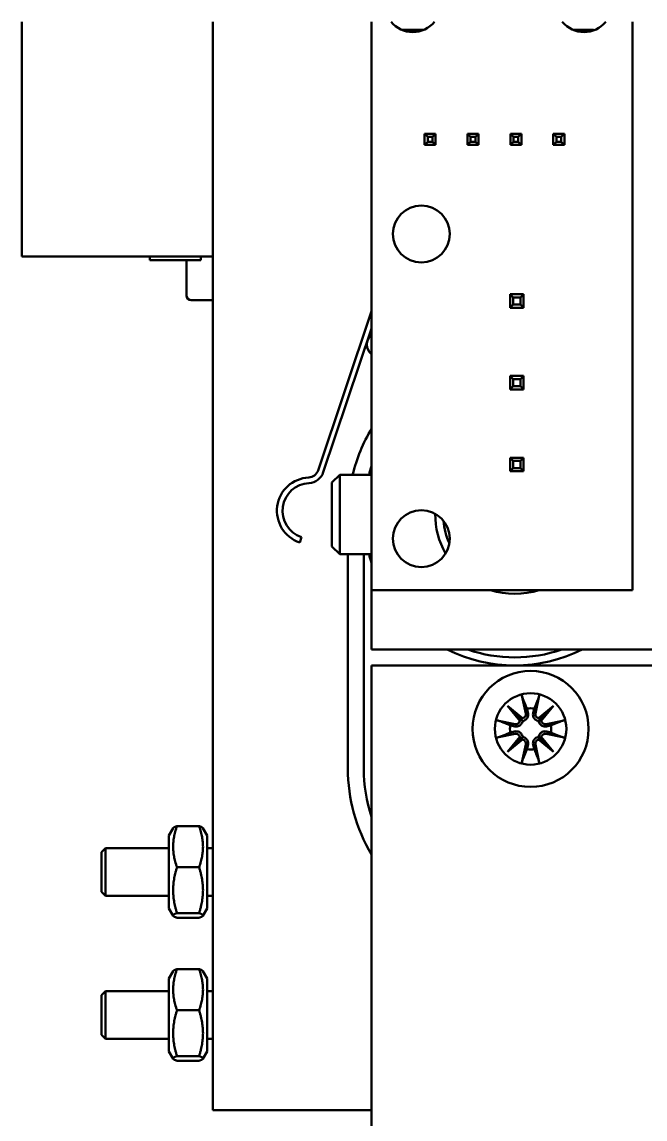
# Model space of a CAD drawing. Header units: millimetres. Extents: x 0 to 2625, y 0 to 1856.
# Drawn here: x 500.1 to 539.3, y 662.2 to 731.3 of the extents above; entities that cross this region are included whole.
import ezdxf

# ---------------------------------------------------------------- set-up
doc = ezdxf.new("R2010")
doc.units = ezdxf.units.MM
doc.header["$LTSCALE"] = 6.25
doc.layers.add('Visible (ISO)', color=7, linetype='Continuous', lineweight=50)

msp = doc.modelspace()

# ---------------------------------------------------------------- linework, layer by layer
at = {"layer": 'Visible (ISO)'}
for p, q in [((500.137, 731.288), (500.137, 716.514)), ((512.137, 662.788), (512.137, 731.288)), ((522.137, 695.528), (522.137, 731.288)), ((538.537, 731.288), (538.537, 695.528)), ((524.043, 730.788), (525.406, 730.788)), ((536.087, 730.788), (534.818, 730.788)), ((536.087, 730.788), (536.087, 730.752)), ((525.462, 723.548), (525.462, 724.248)), ((525.462, 724.248), (526.162, 724.248)), ((525.462, 724.248), (525.662, 724.048)), ((525.662, 723.748), (525.462, 723.548)), ((525.962, 724.048), (525.662, 724.048)), ((525.662, 724.048), (525.662, 723.748)), ((525.662, 723.748), (525.962, 723.748)), ((526.162, 724.248), (525.962, 724.048)), ((525.962, 723.748), (525.962, 724.048)), ((525.962, 723.748), (526.162, 723.548)), ((526.162, 724.248), (526.162, 723.548)), ((528.162, 723.548), (528.162, 724.248)), ((528.162, 724.248), (528.862, 724.248)), ((528.162, 724.248), (528.362, 724.048)), ((528.362, 723.748), (528.162, 723.548)), ((528.662, 724.048), (528.362, 724.048)), ((528.362, 724.048), (528.362, 723.748)), ((528.362, 723.748), (528.662, 723.748)), ((528.862, 724.248), (528.662, 724.048)), ((528.662, 723.748), (528.662, 724.048)), ((528.662, 723.748), (528.862, 723.548)), ((528.862, 724.248), (528.862, 723.548)), ((530.862, 723.548), (530.862, 724.248)), ((530.862, 724.248), (531.562, 724.248)), ((530.862, 724.248), (531.062, 724.048)), ((531.062, 723.748), (530.862, 723.548)), ((531.362, 724.048), (531.062, 724.048)), ((531.062, 724.048), (531.062, 723.748)), ((531.062, 723.748), (531.362, 723.748)), ((531.562, 724.248), (531.362, 724.048)), ((531.362, 723.748), (531.362, 724.048)), ((531.362, 723.748), (531.562, 723.548)), ((531.562, 724.248), (531.562, 723.548)), ((533.562, 723.548), (533.562, 724.248)), ((533.562, 724.248), (534.262, 724.248)), ((533.562, 724.248), (533.762, 724.048)), ((533.762, 723.748), (533.562, 723.548)), ((534.062, 724.048), (533.762, 724.048)), ((533.762, 724.048), (533.762, 723.748)), ((533.762, 723.748), (534.062, 723.748)), ((534.262, 724.248), (534.062, 724.048)), ((534.062, 723.748), (534.062, 724.048)), ((534.062, 723.748), (534.262, 723.548)), ((534.262, 724.248), (534.262, 723.548)), ((526.162, 723.548), (525.462, 723.548)), ((528.862, 723.548), (528.162, 723.548)), ((531.562, 723.548), (530.862, 723.548)), ((534.262, 723.548), (533.562, 723.548)), ((500.137, 716.514), (512.137, 716.514)), ((508.187, 716.514), (508.187, 716.292)), ((511.387, 716.292), (508.187, 716.292)), ((510.487, 714.079), (510.487, 716.292)), ((511.387, 716.514), (511.387, 716.292)), ((530.842, 714.153), (531.692, 714.153)), ((530.842, 713.303), (530.842, 714.153)), ((530.842, 714.153), (531.042, 713.953)), ((531.692, 714.153), (531.492, 713.953)), ((531.692, 714.153), (531.692, 713.303)), ((510.787, 713.779), (512.137, 713.779)), ((531.042, 713.503), (530.842, 713.303)), ((531.492, 713.953), (531.042, 713.953)), ((531.042, 713.953), (531.042, 713.503)), ((531.042, 713.503), (531.492, 713.503)), ((531.492, 713.503), (531.492, 713.953)), ((531.492, 713.503), (531.692, 713.303)), ((518.764, 703.059), (522.137, 713.091)), ((531.692, 713.303), (530.842, 713.303)), ((519.096, 702.947), (522.137, 711.993)), ((530.842, 709.003), (531.692, 709.003)), ((530.842, 708.153), (530.842, 709.003)), ((530.842, 709.003), (531.042, 708.803)), ((531.492, 708.803), (531.042, 708.803)), ((531.042, 708.803), (531.042, 708.353)), ((531.692, 709.003), (531.492, 708.803)), ((531.492, 708.353), (531.492, 708.803)), ((531.692, 709.003), (531.692, 708.153)), ((531.042, 708.353), (530.842, 708.153)), ((531.692, 708.153), (530.842, 708.153)), ((531.042, 708.353), (531.492, 708.353)), ((531.492, 708.353), (531.692, 708.153)), ((530.842, 703.853), (531.692, 703.853)), ((530.842, 703.003), (530.842, 703.853)), ((530.842, 703.853), (531.042, 703.653)), ((531.692, 703.853), (531.492, 703.653)), ((531.692, 703.853), (531.692, 703.003)), ((531.042, 703.203), (530.842, 703.003)), ((531.692, 703.003), (530.842, 703.003)), ((531.492, 703.653), (531.042, 703.653)), ((531.042, 703.653), (531.042, 703.203)), ((531.042, 703.203), (531.492, 703.203)), ((531.492, 703.203), (531.492, 703.653)), ((531.492, 703.203), (531.692, 703.003)), ((519.637, 702.297), (520.128, 702.788)), ((519.637, 698.278), (519.637, 702.297)), ((520.128, 702.788), (520.128, 697.788)), ((522.137, 702.788), (520.128, 702.788)), ((517.61, 698.529), (517.721, 698.861)), ((519.637, 698.278), (520.128, 697.788)), ((522.137, 697.788), (520.128, 697.788)), ((520.637, 697.788), (520.637, 684.288)), ((521.637, 684.288), (521.637, 697.788)), ((522.137, 691.788), (522.137, 695.528)), ((538.537, 695.528), (522.137, 695.528)), ((588.137, 691.788), (522.137, 691.788)), ((522.137, 690.788), (522.137, 636.288)), ((588.137, 690.788), (522.137, 690.788)), ((531.595, 688.897), (531.834, 687.767)), ((532.678, 688.897), (532.439, 687.767)), ((530.687, 688.237), (531.634, 687.459)), ((530.687, 688.237), (531.461, 687.463)), ((531.466, 687.29), (530.687, 688.237)), ((532.64, 687.459), (533.586, 688.237)), ((533.586, 688.237), (532.808, 687.29)), ((533.586, 688.237), (532.813, 687.463)), ((530.028, 687.329), (531.158, 687.09)), ((531.461, 687.463), (531.628, 687.297)), ((532.813, 687.463), (532.646, 687.297)), ((534.246, 687.329), (533.116, 687.09)), ((530.028, 686.246), (531.158, 686.485)), ((534.246, 686.246), (533.116, 686.485)), ((530.687, 685.338), (531.466, 686.285)), ((531.634, 686.117), (530.687, 685.338)), ((530.687, 685.338), (531.461, 686.112)), ((531.461, 686.112), (531.628, 686.279)), ((531.595, 684.679), (531.834, 685.808)), ((532.678, 684.679), (532.439, 685.808)), ((533.586, 685.338), (532.64, 686.117)), ((532.813, 686.112), (532.646, 686.279)), ((532.808, 686.285), (533.586, 685.338)), ((533.586, 685.338), (532.813, 686.112)), ((509.387, 680.088), (509.654, 680.549)), ((511.281, 680.673), (509.892, 680.673)), ((511.787, 680.088), (511.52, 680.549)), ((509.387, 680.088), (509.387, 675.488)), ((511.787, 675.488), (511.787, 680.088)), ((505.137, 679.038), (505.387, 679.288)), ((505.137, 676.538), (505.137, 679.038)), ((505.387, 679.288), (505.387, 676.288)), ((509.387, 679.288), (505.387, 679.288)), ((512.137, 679.288), (511.787, 679.288)), ((511.281, 678.082), (509.892, 678.082)), ((505.137, 676.538), (505.387, 676.288)), ((509.387, 676.288), (505.387, 676.288)), ((512.137, 676.288), (511.787, 676.288)), ((509.387, 675.488), (509.654, 675.026)), ((511.787, 675.488), (511.52, 675.026)), ((511.281, 675.196), (509.892, 675.196)), ((511.281, 674.902), (509.892, 674.902)), ((509.387, 671.088), (509.654, 671.549)), ((511.281, 671.673), (509.892, 671.673)), ((511.787, 671.088), (511.52, 671.549)), ((509.387, 671.088), (509.387, 666.488)), ((511.787, 666.488), (511.787, 671.088)), ((505.137, 670.038), (505.387, 670.288)), ((505.137, 667.538), (505.137, 670.038)), ((505.387, 670.288), (505.387, 667.288)), ((509.387, 670.288), (505.387, 670.288)), ((512.137, 670.288), (511.787, 670.288)), ((511.281, 669.082), (509.892, 669.082)), ((505.137, 667.538), (505.387, 667.288)), ((509.387, 667.288), (505.387, 667.288)), ((512.137, 667.288), (511.787, 667.288)), ((509.387, 666.488), (509.654, 666.026)), ((511.787, 666.488), (511.52, 666.026)), ((511.281, 666.196), (509.892, 666.196)), ((511.281, 665.902), (509.892, 665.902)), ((522.137, 662.788), (512.137, 662.788))]:
    msp.add_line(p, q, dxfattribs=at)
for centre, radius in [((525.264, 717.941), 1.788), ((525.264, 698.766), 1.788), ((532.137, 686.788), 3.65), ((532.137, 686.788), 2.25)]:
    msp.add_circle(centre, radius, dxfattribs=at)
for centre, radius, start, end in [((524.724, 732.441), 1.788, 220.16471, 319.83529), ((535.499, 732.441), 1.788, 220.16471, 319.83529), ((510.787, 714.079), 0.3, 180, 270), ((522.587, 710.978), 0.75, 126.8699, 233.1301), ((531.137, 700.288), 10.5, 148.99728, 166.22585), ((518.148, 703.266), 0.65, 272.73997, 341.41628), ((531.137, 700.288), 9.5, 161.32828, 164.74248), ((518.279, 700.519), 2.1, 92.73997, 251.41628), ((518.148, 703.266), 1, 272.73997, 341.41628), ((518.279, 700.519), 1.75, 92.73997, 251.41628), ((531.137, 700.288), 5, 179.56535, 209.49598), ((531.137, 700.288), 4.5, 185.07979, 203.98154), ((531.137, 700.288), 9.5, 195.25752, 198.67172), ((531.137, 700.288), 5, 252.16025, 287.83975), ((531.137, 700.288), 9.5, 243.47465, 296.52535), ((531.137, 700.288), 9, 250.81186, 289.18814), ((532.137, 686.788), 1.297, 79.77073, 100.22927), ((531.211, 687.345), 0.26, 258.06647, 347.8988), ((531.58, 687.713), 0.26, 282.1012, 11.93353), ((532.694, 687.713), 0.26, 168.06647, 257.8988), ((533.062, 687.345), 0.26, 192.1012, 281.93353), ((532.137, 686.788), 1.297, 169.77073, 190.22927), ((531.211, 686.23), 0.26, 12.1012, 101.93353), ((533.062, 686.23), 0.26, 78.06647, 167.8988), ((532.137, 686.788), 1.297, 349.77073, 10.22927), ((531.58, 685.862), 0.26, 348.06647, 77.8988), ((532.694, 685.862), 0.26, 102.1012, 191.93353), ((532.137, 686.788), 1.297, 259.77073, 280.22927), ((531.137, 684.288), 10.5, 180, 211.00272), ((531.137, 684.288), 9.5, 180, 198.67172)]:
    msp.add_arc(centre, radius, start, end, dxfattribs=at)
for centre, major_axis, start_param, end_param in [((531.556, 687.685), (0.153, 0.186), 3.427323, 4.166138), ((531.24, 687.368), (0.186, 0.153), 5.25864, 5.997455), ((532.717, 687.685), (0.153, -0.186), 5.25864, 5.997455), ((533.034, 687.368), (0.186, -0.153), 3.427323, 4.166138), ((531.24, 686.207), (-0.186, 0.153), 3.427323, 4.166138), ((531.556, 685.89), (-0.153, 0.186), 5.25864, 5.997455), ((532.717, 685.89), (-0.153, -0.186), 3.427323, 4.166138), ((533.034, 686.207), (-0.186, -0.153), 5.25864, 5.997455)]:
    msp.add_ellipse(centre, major_axis=major_axis, ratio=0.988452, start_param=start_param, end_param=end_param, dxfattribs=at)
for points, knots in [([(531.643, 688.719), (531.64, 688.728), (531.635, 688.741), (531.625, 688.773), (531.619, 688.797), (531.607, 688.843), (531.601, 688.872), (531.595, 688.897)], [0.07019749, 0.07019749, 0.07019749, 0.07019749, 0.07644591, 0.07644591, 0.08406722, 0.08406722, 0.09169213, 0.09169213, 0.09169213, 0.09169213]), ([(532.678, 688.897), (532.673, 688.872), (532.666, 688.843), (532.655, 688.797), (532.648, 688.773), (532.639, 688.741), (532.634, 688.728), (532.63, 688.719)], [0.03061008, 0.03061008, 0.03061008, 0.03061008, 0.03823499, 0.03823499, 0.0458563, 0.0458563, 0.05210472, 0.05210472, 0.05210472, 0.05210472]), ([(531.976, 687.797), (531.979, 687.784), (531.982, 687.771), (531.99, 687.72), (531.991, 687.677), (531.979, 687.594), (531.966, 687.553), (531.933, 687.486), (531.912, 687.454), (531.86, 687.396), (531.829, 687.371), (531.765, 687.332), (531.728, 687.317), (531.67, 687.302), (531.649, 687.298), (531.628, 687.297)], [0.15793693, 0.15793693, 0.15793693, 0.15793693, 0.16242986, 0.16242986, 0.17549524, 0.17549524, 0.18856062, 0.18856062, 0.1997376, 0.1997376, 0.21091458, 0.21091458, 0.22209156, 0.22209156, 0.22833277, 0.22833277, 0.22833277, 0.22833277]), ([(532.646, 687.297), (532.625, 687.298), (532.604, 687.302), (532.545, 687.317), (532.508, 687.332), (532.444, 687.371), (532.413, 687.396), (532.361, 687.454), (532.34, 687.486), (532.308, 687.553), (532.295, 687.594), (532.283, 687.677), (532.283, 687.72), (532.289, 687.758), (532.292, 687.771), (532.294, 687.784), (532.298, 687.797)], [-0.06590291, -0.06590291, -0.06590291, -0.06590291, -0.0596617, -0.0596617, -0.04848472, -0.04848472, -0.03730774, -0.03730774, -0.02613076, -0.02613076, -0.01306538, -0.01306538, 0, 0, 0, 0.00449293, 0.00449293, 0.00449293, 0.00449293]), ([(530.028, 687.329), (530.053, 687.324), (530.082, 687.317), (530.127, 687.306), (530.152, 687.299), (530.183, 687.289), (530.196, 687.285), (530.206, 687.281)], [0.03061008, 0.03061008, 0.03061008, 0.03061008, 0.03823499, 0.03823499, 0.0458563, 0.0458563, 0.05210472, 0.05210472, 0.05210472, 0.05210472]), ([(531.628, 687.297), (531.626, 687.276), (531.623, 687.255), (531.608, 687.196), (531.592, 687.159), (531.554, 687.095), (531.528, 687.064), (531.471, 687.012), (531.439, 686.991), (531.371, 686.958), (531.33, 686.946), (531.247, 686.933), (531.205, 686.934), (531.167, 686.94), (531.154, 686.942), (531.141, 686.945), (531.128, 686.948)], [-0.06590291, -0.06590291, -0.06590291, -0.06590291, -0.0596617, -0.0596617, -0.04848472, -0.04848472, -0.03730774, -0.03730774, -0.02613076, -0.02613076, -0.01306538, -0.01306538, 0, 0, 0, 0.00449293, 0.00449293, 0.00449293, 0.00449293]), ([(533.146, 686.948), (533.133, 686.945), (533.12, 686.942), (533.069, 686.934), (533.027, 686.933), (532.944, 686.946), (532.903, 686.958), (532.835, 686.991), (532.803, 687.012), (532.745, 687.064), (532.72, 687.095), (532.681, 687.159), (532.666, 687.196), (532.651, 687.255), (532.648, 687.276), (532.646, 687.297)], [0.15793693, 0.15793693, 0.15793693, 0.15793693, 0.16242986, 0.16242986, 0.17549524, 0.17549524, 0.18856062, 0.18856062, 0.1997376, 0.1997376, 0.21091458, 0.21091458, 0.22209156, 0.22209156, 0.22833277, 0.22833277, 0.22833277, 0.22833277]), ([(534.068, 687.281), (534.077, 687.285), (534.091, 687.289), (534.122, 687.299), (534.146, 687.306), (534.192, 687.317), (534.221, 687.324), (534.246, 687.329)], [0.07019749, 0.07019749, 0.07019749, 0.07019749, 0.07644591, 0.07644591, 0.08406722, 0.08406722, 0.09169213, 0.09169213, 0.09169213, 0.09169213]), ([(531.128, 686.627), (531.141, 686.63), (531.154, 686.633), (531.205, 686.641), (531.247, 686.642), (531.33, 686.63), (531.371, 686.617), (531.439, 686.584), (531.471, 686.563), (531.528, 686.511), (531.554, 686.48), (531.592, 686.416), (531.608, 686.379), (531.623, 686.321), (531.626, 686.299), (531.628, 686.279)], [0.15793693, 0.15793693, 0.15793693, 0.15793693, 0.16242986, 0.16242986, 0.17549524, 0.17549524, 0.18856062, 0.18856062, 0.1997376, 0.1997376, 0.21091458, 0.21091458, 0.22209156, 0.22209156, 0.22833277, 0.22833277, 0.22833277, 0.22833277]), ([(532.646, 686.279), (532.648, 686.299), (532.651, 686.321), (532.666, 686.379), (532.681, 686.416), (532.72, 686.48), (532.745, 686.511), (532.803, 686.563), (532.835, 686.584), (532.903, 686.617), (532.944, 686.63), (533.027, 686.642), (533.069, 686.641), (533.107, 686.635), (533.12, 686.633), (533.133, 686.63), (533.146, 686.627)], [-0.06590291, -0.06590291, -0.06590291, -0.06590291, -0.0596617, -0.0596617, -0.04848472, -0.04848472, -0.03730774, -0.03730774, -0.02613076, -0.02613076, -0.01306538, -0.01306538, 0, 0, 0, 0.00449293, 0.00449293, 0.00449293, 0.00449293]), ([(530.206, 686.294), (530.196, 686.29), (530.183, 686.286), (530.152, 686.276), (530.127, 686.27), (530.082, 686.258), (530.053, 686.251), (530.028, 686.246)], [0.07019749, 0.07019749, 0.07019749, 0.07019749, 0.07644591, 0.07644591, 0.08406722, 0.08406722, 0.09169213, 0.09169213, 0.09169213, 0.09169213]), ([(531.628, 686.279), (531.649, 686.277), (531.67, 686.273), (531.728, 686.259), (531.765, 686.243), (531.829, 686.205), (531.86, 686.179), (531.912, 686.122), (531.933, 686.089), (531.966, 686.022), (531.979, 685.981), (531.991, 685.898), (531.99, 685.856), (531.984, 685.818), (531.982, 685.805), (531.979, 685.791), (531.976, 685.778)], [-0.06590291, -0.06590291, -0.06590291, -0.06590291, -0.0596617, -0.0596617, -0.04848472, -0.04848472, -0.03730774, -0.03730774, -0.02613076, -0.02613076, -0.01306538, -0.01306538, 0, 0, 0, 0.00449293, 0.00449293, 0.00449293, 0.00449293]), ([(532.298, 685.778), (532.294, 685.791), (532.292, 685.805), (532.283, 685.856), (532.283, 685.898), (532.295, 685.981), (532.308, 686.022), (532.34, 686.089), (532.361, 686.122), (532.413, 686.179), (532.444, 686.205), (532.508, 686.243), (532.545, 686.259), (532.604, 686.273), (532.625, 686.277), (532.646, 686.279)], [0.15793693, 0.15793693, 0.15793693, 0.15793693, 0.16242986, 0.16242986, 0.17549524, 0.17549524, 0.18856062, 0.18856062, 0.1997376, 0.1997376, 0.21091458, 0.21091458, 0.22209156, 0.22209156, 0.22833277, 0.22833277, 0.22833277, 0.22833277]), ([(534.246, 686.246), (534.221, 686.251), (534.192, 686.258), (534.146, 686.27), (534.122, 686.276), (534.091, 686.286), (534.077, 686.29), (534.068, 686.294)], [0.03061008, 0.03061008, 0.03061008, 0.03061008, 0.03823499, 0.03823499, 0.0458563, 0.0458563, 0.05210472, 0.05210472, 0.05210472, 0.05210472]), ([(531.595, 684.679), (531.601, 684.703), (531.607, 684.733), (531.619, 684.778), (531.625, 684.803), (531.635, 684.834), (531.64, 684.847), (531.643, 684.857)], [0.03061008, 0.03061008, 0.03061008, 0.03061008, 0.03823499, 0.03823499, 0.0458563, 0.0458563, 0.05210472, 0.05210472, 0.05210472, 0.05210472]), ([(532.63, 684.857), (532.634, 684.847), (532.639, 684.834), (532.648, 684.803), (532.655, 684.778), (532.666, 684.733), (532.673, 684.703), (532.678, 684.679)], [0.07019749, 0.07019749, 0.07019749, 0.07019749, 0.07644591, 0.07644591, 0.08406722, 0.08406722, 0.09169213, 0.09169213, 0.09169213, 0.09169213])]:
    msp.add_open_spline(points, degree=3, knots=knots, dxfattribs=at)
for points, weights in [([(531.643, 688.719), (531.802, 688.324), (531.907, 688.064)], [1.00292654222, 1.02395882035, 1]), ([(532.367, 688.064), (532.471, 688.324), (532.63, 688.719)], [1, 1.02395882035, 1.00292654222]), ([(531.907, 688.064), (531.945, 687.915), (531.976, 687.797)], [1, 1.12336464918, 1.24422028802]), ([(532.298, 687.797), (532.328, 687.915), (532.367, 688.064)], [1.24422028802, 1.12336464918, 1]), ([(530.861, 687.018), (530.6, 687.122), (530.206, 687.281)], [1, 1.02395882035, 1.00292654222]), ([(534.068, 687.281), (533.673, 687.122), (533.413, 687.018)], [1.00292654222, 1.02395882036, 1]), ([(530.206, 686.294), (530.6, 686.453), (530.861, 686.557)], [1.00292654222, 1.02395882036, 1]), ([(531.128, 686.948), (531.01, 686.979), (530.861, 687.018)], [1.24422028802, 1.12336464918, 1]), ([(530.861, 686.557), (531.01, 686.596), (531.128, 686.627)], [1, 1.12336464918, 1.24422028802]), ([(533.413, 687.018), (533.264, 686.979), (533.146, 686.948)], [1, 1.12336464918, 1.24422028802]), ([(533.146, 686.627), (533.264, 686.596), (533.413, 686.557)], [1.24422028802, 1.12336464918, 1]), ([(533.413, 686.557), (533.673, 686.453), (534.068, 686.294)], [1, 1.02395882036, 1.00292654222]), ([(531.976, 685.778), (531.945, 685.661), (531.907, 685.511)], [1.24422028802, 1.12336464918, 1]), ([(532.367, 685.511), (532.328, 685.661), (532.298, 685.778)], [1, 1.12336464918, 1.24422028802]), ([(531.907, 685.511), (531.802, 685.251), (531.643, 684.857)], [1, 1.02395882035, 1.00292654222]), ([(532.63, 684.857), (532.471, 685.251), (532.367, 685.511)], [1.00292654222, 1.02395882035, 1]), ([(509.892, 680.673), (509.434, 679.377), (509.892, 678.082)], [1, 1.15470053838, 1]), ([(509.654, 680.549), (509.687, 680.607), (509.892, 680.673)], [1.07503088517, 1.06395605483, 1]), ([(511.281, 680.673), (511.487, 680.607), (511.52, 680.549)], [1, 1.06395605483, 1.07503088517]), ([(511.281, 678.082), (511.74, 679.377), (511.281, 680.673)], [1, 1.15470053838, 1]), ([(509.892, 678.082), (509.434, 676.639), (509.892, 675.196)], [1, 1.15470053838, 1]), ([(511.281, 675.196), (511.74, 676.639), (511.281, 678.082)], [1, 1.15470053838, 1]), ([(509.892, 675.196), (509.434, 675.049), (509.892, 674.902)], [1, 1.15470053838, 1]), ([(511.281, 674.902), (511.74, 675.049), (511.281, 675.196)], [1, 1.15470053838, 1]), ([(509.892, 671.673), (509.434, 670.377), (509.892, 669.082)], [1, 1.15470053838, 1]), ([(509.654, 671.549), (509.687, 671.607), (509.892, 671.673)], [1.07503088517, 1.06395605482, 1]), ([(511.281, 671.673), (511.487, 671.607), (511.52, 671.549)], [1, 1.06395605482, 1.07503088517]), ([(511.281, 669.082), (511.74, 670.377), (511.281, 671.673)], [1, 1.15470053838, 1]), ([(509.892, 669.082), (509.434, 667.639), (509.892, 666.196)], [1, 1.15470053838, 1]), ([(511.281, 666.196), (511.74, 667.639), (511.281, 669.082)], [1, 1.15470053838, 1]), ([(509.892, 666.196), (509.434, 666.049), (509.892, 665.902)], [1, 1.15470053838, 1]), ([(511.281, 665.902), (511.74, 666.049), (511.281, 666.196)], [1, 1.15470053838, 1])]:
    msp.add_rational_spline(points, weights, degree=2, dxfattribs=at)

doc.saveas('drawing.dxf')
